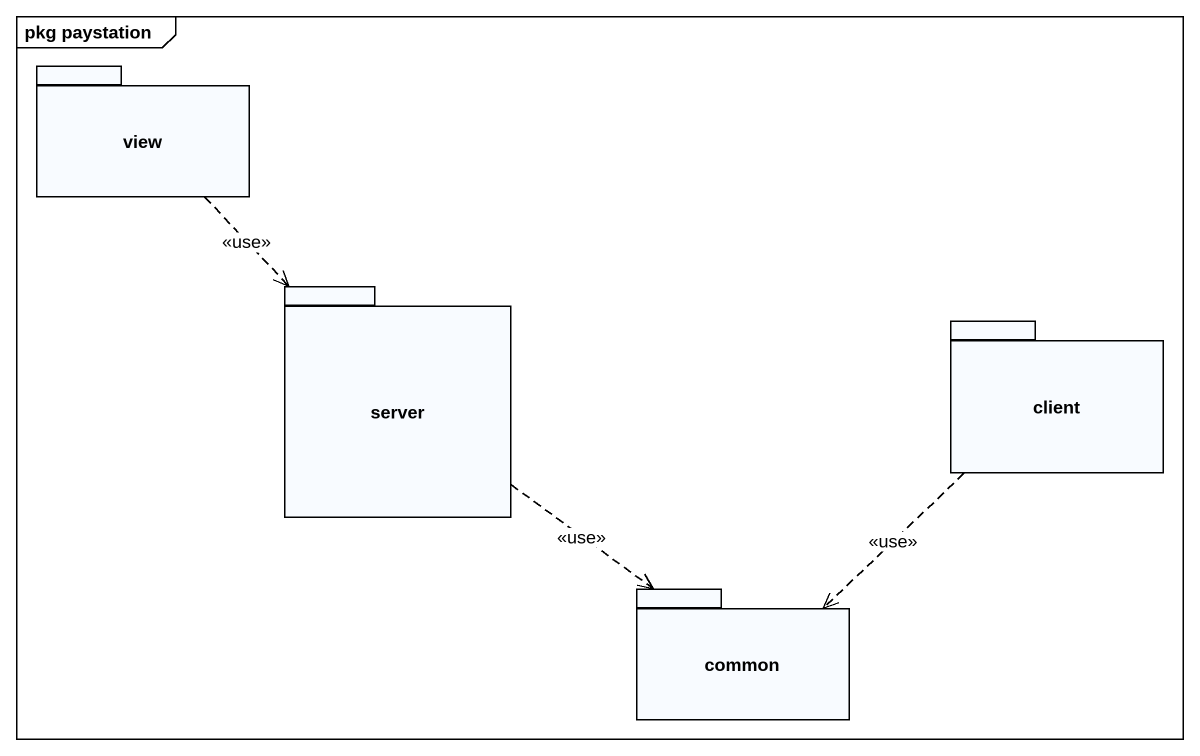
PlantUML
@startuml
mainframe pkg paystation
package view {
}
package server {
}
package client {
}
package common {
}
view ..> server : <<use>>
server ..> common : <<use>>
client ..> common : <<use>>
@enduml
